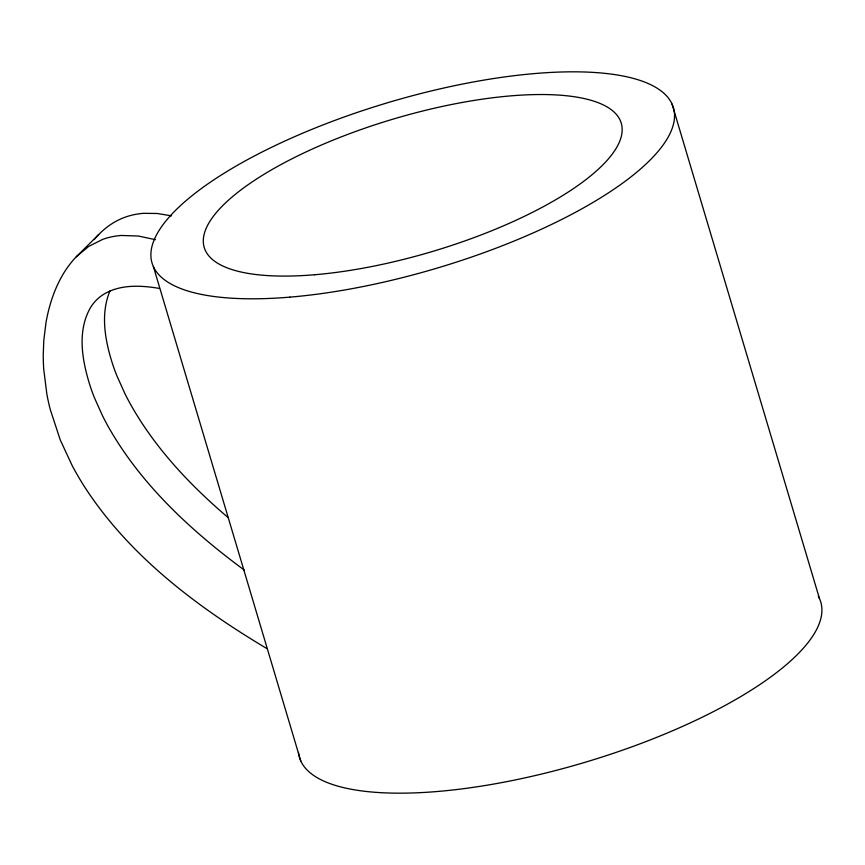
<?xml version="1.0" encoding="UTF-8"?>
<svg xmlns="http://www.w3.org/2000/svg" width="865" height="865" viewBox="0 0 865 865"><rect width="100%" height="100%" fill="white"/><g stroke="black" fill="none" stroke-linecap="round" stroke-linejoin="round"><path stroke-width="1.3" d="M109.942 290.943C100.081 314.59 105.249 341.34 112.85 364.857A192.203 156.727 45.3 0 0 116.764 375.518L124.895 393.618A233.539 190.43 45.3 0 0 130.723 404.658C155.365 448.459 190.397 485.503 228.49 517.897M94.166 239.627C102.34 229.69 112.915 221.581 125.079 217.212A88.987 72.563 45.3 0 1 143.709 213.32L157.203 213.482L171.529 215.861M98.686 234.577L76.315 256.732C62.302 271.318 53.749 290.316 48.754 309.724A221.072 180.266 45.3 0 0 46.018 322.44L43.801 340.345L43.25 354.434A223.57 182.31 45.3 0 0 43.704 368.955L46.818 393.867A222.132 181.131 45.3 0 0 50.148 409.123L60.269 439.982L72.26 465.748A257.165 209.698 45.3 0 0 84.208 486.271C129.004 555.773 196.744 606.733 266.885 648.588M76.315 256.732L88.738 246.395L102.697 239.367A88.987 72.563 45.3 0 1 121.327 235.475L138.324 236.037L155.376 239.67M159.528 288.434C140.335 285.212 118.548 284.077 101.724 295.592A60.431 49.283 45.3 0 0 94.999 301.561A63.34 51.641 45.3 0 0 90.89 306.956C76.477 331.284 82.326 361.581 90.479 387.012A192.203 156.727 45.3 0 0 94.393 397.673L102.524 415.784A233.539 190.43 45.3 0 0 108.352 426.813C141.168 484.735 191.122 530.807 244.179 570.003M672.062 104.103L819.447 598.483M153.365 266.517L300.75 760.897M818.279 596.19A271.988 86.305 -16.6 0 1 586.578 761.849A271.988 86.305 -16.6 0 1 298.447 752.409M289.98 297.127A271.988 86.305 -16.6 0 0 674.376 112.591A271.988 86.305 -16.6 0 0 273.794 146.228A271.988 86.305 -16.6 0 0 289.98 297.127M314.536 274.756A217.591 69.049 -16.6 0 0 622.043 127.133A217.591 69.049 -16.6 0 0 301.582 154.046A217.591 69.049 -16.6 0 0 314.536 274.756"/></g></svg>
